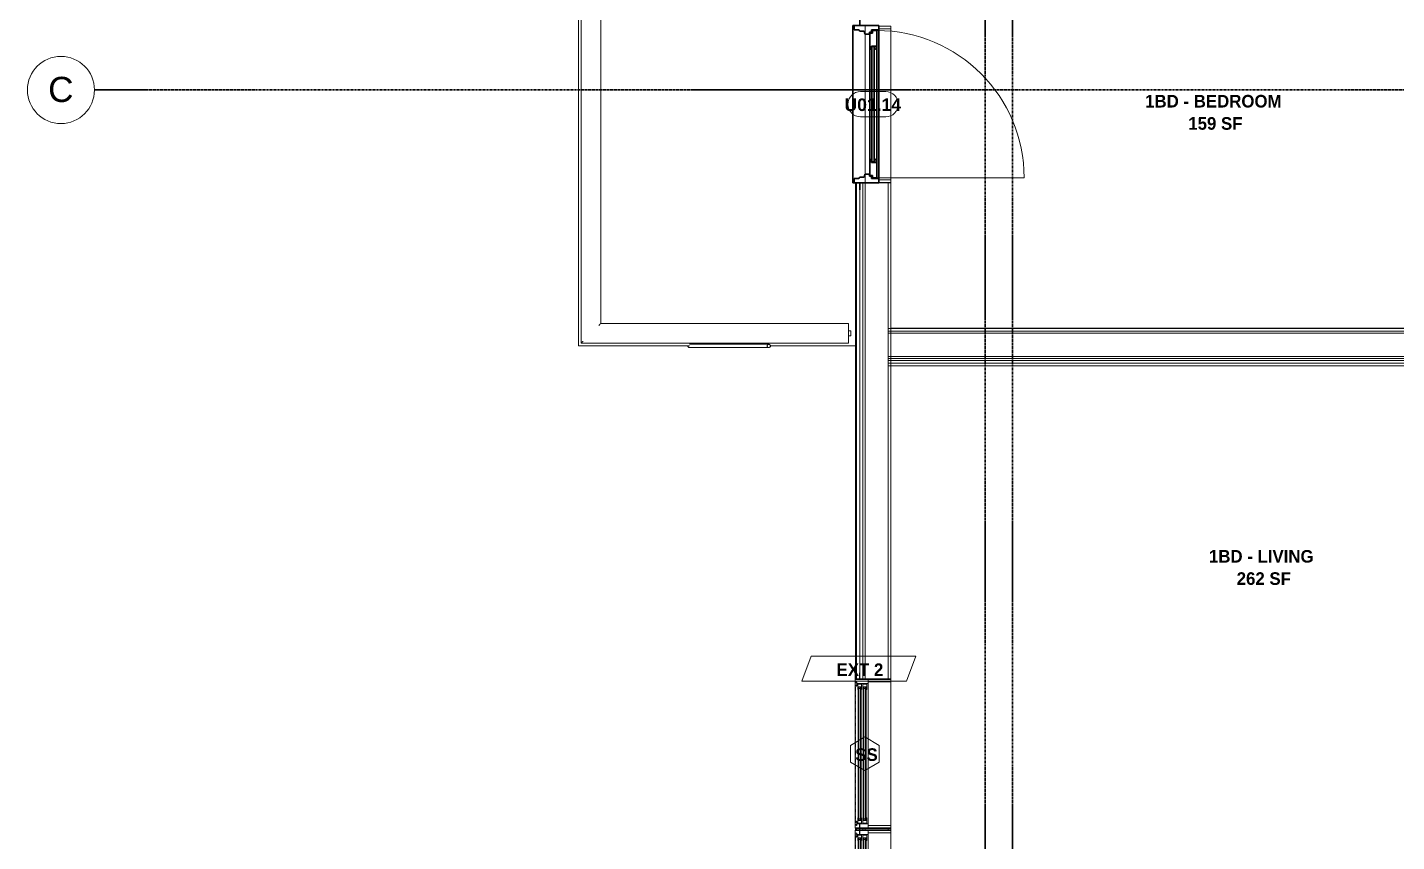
# Model space of a CAD drawing. Header units: inches. Extents: x -4058 to -1781, y 9814 to 12264.
# Drawn here: x -4057.8 to -3731.2, y 11008 to 11202.1 of the extents above; entities that cross this region are included whole.
import ezdxf

# ---------------------------------------------------------------- set-up
doc = ezdxf.new("R2010")
doc.units = ezdxf.units.IN
doc.header["$MEASUREMENT"] = 0
doc.linetypes.add('Dash', pattern=[0.25, 0.125, -0.125])
doc.linetypes.add('Grid Line 1_2_', pattern=[0.875, 0.5, -0.125, 0.125, -0.125])
for name, color, linetype, lineweight in [('0-1', 7, 'Continuous', 5), ('0-2', 7, 'Continuous', 9), ('0-4', 165, 'Continuous', 5), ('A-AREA-IDEN', 2, 'Continuous', 9), ('A-DETL-GENF-HDLN-1', 7, 'Dash', 9), ('A-DETL-GENF-HDLN-2', 1, 'Continuous', 18), ('A-DOOR-1', 7, 'Continuous', 9), ('A-DOOR-2', 10, 'Continuous', 30), ('A-DOOR-FRAM-1', 7, 'Continuous', 9), ('A-DOOR-FRAM-2', 10, 'Continuous', 30), ('A-DOOR-GLAZ-1', 7, 'Continuous', 9), ('A-DOOR-IDEN', 31, 'Continuous', 9), ('A-FLOR-1', 7, 'Continuous', 9), ('A-FLOR-2', 192, 'Continuous', 9), ('A-FLOR-HRAL-1', 7, 'Continuous', 9), ('A-GLAZ', 151, 'Continuous', 18), ('A-GLAZ-1', 10, 'Continuous', 30), ('A-GLAZ-2', 7, 'Continuous', 9), ('A-GLAZ-IDEN', 152, 'Continuous', 9), ('A-WALL-1', 7, 'Continuous', 9), ('A-WALL-2', 250, 'Continuous', 18), ('A-WALL-IDEN', 211, 'Continuous', 9), ('I-WALL-1', 7, 'Continuous', 9), ('S-BEAM-1', 7, 'Continuous', 9), ('S-GRID-1', 1, 'Grid Line 1_2_', 30), ('S-GRID-IDEN', 1, 'Continuous', 9), ('S-GRID-IDEN-1', 147, 'Continuous', 9)]:
    doc.layers.add(name, color=color, linetype=linetype, lineweight=lineweight)
doc.styles.add('Arial', font='arial.ttf', dxfattribs={"height": 6})
doc.styles.add('Arial_B', font='arialbd.ttf', dxfattribs={"height": 3})
doc.styles.add('Century Gothic_B', font='GOTHICB.TTF', dxfattribs={"height": 3})

# ---------------------------------------------------------------- blocks, each defined once
blk = doc.blocks.new('Window-Double_Hung-Marvin-Essential - 2-WIDE _TEMP ALL LOW_ ESDH3066-3454268-UNIT PLANS - 2ND FLOOR')
at = {"layer": 'A-DETL-GENF-HDLN-1'}
blk.add_line((16.1, 4.22), (-16.5, 4.22), dxfattribs=at)
at = {"layer": 'A-DETL-GENF-HDLN-2'}
for p, q in [((-17.75, 4.28), (-17.16, 4.28)), ((-17.75, 4.28), (-17.75, 1.19)), ((-17.08, 3.87), (-17.16, 4.28)), ((-17.08, 3.87), (-16.19, 3.87)), ((-16.85, 4.25), (-16.85, 3.87)), ((-16.3, 4.25), (-16.85, 4.25)), ((-16.38, 3.77), (-16.72, 3.77)), ((-16.72, 3.77), (-16.72, 1.19)), ((-15.34, 3.69), (-16.56, 3.69)), ((-16.56, 2.75), (-16.56, 3.69)), ((-16.38, 3.87), (-16.38, 3.77)), ((-16.3, 4.01), (-16.3, 4.25)), ((-16.18, 4.01), (-16.3, 4.01)), ((-16.19, 3.97), (-16.1, 3.97)), ((-16.19, 3.87), (-16.19, 3.97)), ((-16.18, 4.22), (-16.1, 4.22)), ((-16.18, 4.22), (-16.18, 4.01)), ((-16.1, 3.97), (-16.1, 4.22)), ((-15.94, 2.87), (-15.94, 3.59)), ((-15.94, 3.59), (-15.28, 3.59)), ((-15.84, 2.88), (-15.84, 3.57)), ((-15.54, 3.01), (-15.54, 3.45)), ((-15.34, 3.69), (-15.28, 3.63)), ((-15.28, 3.59), (-15.28, 3.63)), ((15.34, 3.69), (15.28, 3.63)), ((15.28, 3.59), (15.28, 3.63)), ((15.94, 3.59), (15.28, 3.59)), ((15.34, 3.69), (16.56, 3.69)), ((15.54, 3.01), (15.54, 3.45)), ((15.84, 2.88), (15.84, 3.57)), ((15.94, 2.87), (15.94, 3.59)), ((16.18, 4.22), (16.1, 4.22)), ((16.1, 3.97), (16.1, 4.22)), ((16.19, 3.97), (16.1, 3.97)), ((16.18, 4.22), (16.18, 4.01)), ((16.18, 4.01), (16.3, 4.01)), ((16.19, 3.87), (16.19, 3.97)), ((17.08, 3.87), (16.19, 3.87)), ((16.3, 4.01), (16.3, 4.25)), ((16.3, 4.25), (16.85, 4.25)), ((16.38, 3.87), (16.38, 3.77)), ((16.38, 3.77), (16.72, 3.77)), ((16.56, 2.75), (16.56, 3.69)), ((16.72, 3.77), (16.72, 1.19)), ((16.85, 4.25), (16.85, 3.87)), ((17.08, 3.87), (17.16, 4.28)), ((17.75, 4.28), (17.16, 4.28)), ((17.75, 4.28), (17.75, 1.19)), ((-19.25, 3.23), (-19.25, 3.19)), ((-17.75, 3.23), (-19.25, 3.23)), ((-19.25, 3.19), (-17.9, 3.19)), ((-17.9, 3.19), (-17.9, 3.08)), ((-17.9, 3.08), (-17.75, 3.08)), ((-16.72, 1.19), (-17.75, 1.19)), ((-17.13, 1.16), (-17.13, -4.19)), ((-16.56, 2.75), (-15.34, 2.75)), ((-15.34, 2.47), (-16.56, 2.47)), ((-16.56, 1.53), (-16.56, 2.47)), ((-16.56, 1.53), (-15.34, 1.53)), ((-15.28, 2.87), (-15.94, 2.87)), ((-15.94, 1.65), (-15.94, 2.37)), ((-15.94, 2.37), (-15.28, 2.37)), ((-15.28, 1.65), (-15.94, 1.65)), ((-15.84, 1.66), (-15.84, 2.35)), ((-15.54, 1.79), (-15.54, 2.23)), ((-15.34, 2.75), (-15.28, 2.81)), ((-15.34, 2.47), (-15.28, 2.41)), ((-15.34, 1.53), (-15.28, 1.59)), ((-15.28, 2.81), (-15.28, 2.87)), ((-15.28, 2.37), (-15.28, 2.41)), ((-15.28, 1.59), (-15.28, 1.65)), ((15.28, 2.81), (15.28, 2.87)), ((15.28, 2.87), (15.94, 2.87)), ((15.34, 2.75), (15.28, 2.81)), ((15.34, 2.47), (15.28, 2.41)), ((15.28, 2.37), (15.28, 2.41)), ((15.94, 2.37), (15.28, 2.37)), ((15.28, 1.59), (15.28, 1.65)), ((15.28, 1.65), (15.94, 1.65)), ((15.34, 1.53), (15.28, 1.59)), ((16.56, 2.75), (15.34, 2.75)), ((15.34, 2.47), (16.56, 2.47)), ((16.56, 1.53), (15.34, 1.53)), ((15.54, 1.79), (15.54, 2.23)), ((15.84, 1.66), (15.84, 2.35)), ((15.94, 1.65), (15.94, 2.37)), ((16.56, 1.53), (16.56, 2.47)), ((16.72, 1.19), (17.75, 1.19)), ((17.12, -4.19), (17.12, 1.16)), ((17.75, 3.23), (19.25, 3.23)), ((17.9, 3.08), (17.75, 3.08)), ((17.9, 3.19), (17.9, 3.08)), ((19.25, 3.19), (17.9, 3.19)), ((19.25, 3.23), (19.25, 3.19)), ((-17.13, -4.19), (-17.75, -4.19)), ((17.12, -4.19), (17.75, -4.19))]:
    blk.add_line(p, q, dxfattribs=at)
at = {"layer": 'A-GLAZ'}
for p, q in [((15.84, 3.57), (-15.84, 3.57)), ((15.84, 3.45), (-15.84, 3.45)), ((15.84, 3.01), (-15.84, 3.01)), ((15.84, 2.88), (-15.84, 2.88)), ((15.84, 2.35), (-15.84, 2.35)), ((15.84, 2.23), (-15.84, 2.23)), ((15.84, 1.79), (-15.84, 1.79)), ((15.84, 1.66), (-15.84, 1.66))]:
    blk.add_line(p, q, dxfattribs=at)
at = {"layer": 'A-GLAZ-1'}
for p, q in [((-17.75, 4.28), (-17.75, 1.19)), ((17.75, 1.19), (17.75, 4.28)), ((-17.75, 1.16), (-17.75, -4.19)), ((17.75, -4.19), (17.75, 1.16))]:
    blk.add_line(p, q, dxfattribs=at)
at = {"layer": 'A-GLAZ-2'}
for p, q in [((17.75, 4.28), (-17.75, 4.28)), ((20.21, 4.25), (17.75, 4.25)), ((17.75, 4.19), (20.21, 4.19)), ((20.21, 4.19), (20.21, 4.25)), ((-17.75, 1.19), (17.75, 1.19)), ((-17.75, -4.19), (17.75, -4.19))]:
    blk.add_line(p, q, dxfattribs=at)
blk = doc.blocks.new('Window-Double_Hung-Marvin-Essential - 2-WIDE _TEMP ALL LOW_ ESDH3066-3454271-UNIT PLANS - 2ND FLOOR')
at = {"layer": 'A-DETL-GENF-HDLN-1'}
blk.add_line((16.1, -4.22), (-16.5, -4.22), dxfattribs=at)
at = {"layer": 'A-DETL-GENF-HDLN-2'}
for p, q in [((-17.13, 4.19), (-17.75, 4.19)), ((-17.13, -1.16), (-17.13, 4.19)), ((17.12, 4.19), (17.75, 4.19)), ((17.12, 4.19), (17.12, -1.16)), ((-19.25, -3.23), (-19.25, -3.19)), ((-19.25, -3.19), (-17.9, -3.19)), ((-17.75, -3.23), (-19.25, -3.23)), ((-17.9, -3.19), (-17.9, -3.08)), ((-17.9, -3.08), (-17.75, -3.08)), ((-16.72, -1.19), (-17.75, -1.19)), ((-17.75, -4.28), (-17.75, -1.19)), ((-16.72, -3.77), (-16.72, -1.19)), ((-16.56, -1.53), (-15.34, -1.53)), ((-16.56, -1.53), (-16.56, -2.47)), ((-15.34, -2.47), (-16.56, -2.47)), ((-16.56, -2.75), (-15.34, -2.75)), ((-16.56, -2.75), (-16.56, -3.69)), ((-15.28, -1.65), (-15.94, -1.65)), ((-15.94, -1.65), (-15.94, -2.37)), ((-15.94, -2.37), (-15.28, -2.37)), ((-15.28, -2.87), (-15.94, -2.87)), ((-15.94, -2.87), (-15.94, -3.59)), ((-15.84, -1.66), (-15.84, -2.35)), ((-15.84, -2.88), (-15.84, -3.57)), ((-15.54, -1.79), (-15.54, -2.23)), ((-15.54, -3.01), (-15.54, -3.45)), ((-15.34, -1.53), (-15.28, -1.59)), ((-15.34, -2.47), (-15.28, -2.41)), ((-15.34, -2.75), (-15.28, -2.81)), ((-15.28, -1.59), (-15.28, -1.65)), ((-15.28, -2.37), (-15.28, -2.41)), ((-15.28, -2.81), (-15.28, -2.87)), ((15.34, -1.53), (15.28, -1.59)), ((15.28, -1.59), (15.28, -1.65)), ((15.28, -1.65), (15.94, -1.65)), ((15.28, -2.37), (15.28, -2.41)), ((15.94, -2.37), (15.28, -2.37)), ((15.34, -2.47), (15.28, -2.41)), ((15.34, -2.75), (15.28, -2.81)), ((15.28, -2.81), (15.28, -2.87)), ((15.28, -2.87), (15.94, -2.87)), ((16.56, -1.53), (15.34, -1.53)), ((15.34, -2.47), (16.56, -2.47)), ((16.56, -2.75), (15.34, -2.75)), ((15.54, -1.79), (15.54, -2.23)), ((15.54, -3.01), (15.54, -3.45)), ((15.84, -1.66), (15.84, -2.35)), ((15.84, -2.88), (15.84, -3.57)), ((15.94, -1.65), (15.94, -2.37)), ((15.94, -2.87), (15.94, -3.59)), ((16.56, -1.53), (16.56, -2.47)), ((16.56, -2.75), (16.56, -3.69)), ((16.72, -3.77), (16.72, -1.19)), ((16.72, -1.19), (17.75, -1.19)), ((17.75, -4.28), (17.75, -1.19)), ((17.9, -3.08), (17.75, -3.08)), ((17.75, -3.23), (19.25, -3.23)), ((17.9, -3.19), (17.9, -3.08)), ((19.25, -3.19), (17.9, -3.19)), ((19.25, -3.23), (19.25, -3.19)), ((-17.75, -4.28), (-17.16, -4.28)), ((-17.08, -3.87), (-17.16, -4.28)), ((-17.08, -3.87), (-16.19, -3.87)), ((-16.85, -4.25), (-16.85, -3.87)), ((-16.3, -4.25), (-16.85, -4.25)), ((-16.38, -3.77), (-16.72, -3.77)), ((-15.34, -3.69), (-16.56, -3.69)), ((-16.38, -3.87), (-16.38, -3.77)), ((-16.18, -4.01), (-16.3, -4.01)), ((-16.3, -4.01), (-16.3, -4.25)), ((-16.19, -3.87), (-16.19, -3.97)), ((-16.19, -3.97), (-16.1, -3.97)), ((-16.18, -4.22), (-16.18, -4.01)), ((-16.18, -4.22), (-16.1, -4.22)), ((-16.1, -3.97), (-16.1, -4.22)), ((-15.94, -3.59), (-15.28, -3.59)), ((-15.34, -3.69), (-15.28, -3.63)), ((-15.28, -3.59), (-15.28, -3.63)), ((15.28, -3.59), (15.28, -3.63)), ((15.94, -3.59), (15.28, -3.59)), ((15.34, -3.69), (15.28, -3.63)), ((15.34, -3.69), (16.56, -3.69)), ((16.19, -3.97), (16.1, -3.97)), ((16.1, -3.97), (16.1, -4.22)), ((16.18, -4.22), (16.1, -4.22)), ((16.18, -4.22), (16.18, -4.01)), ((16.18, -4.01), (16.3, -4.01)), ((17.08, -3.87), (16.19, -3.87)), ((16.19, -3.87), (16.19, -3.97)), ((16.3, -4.01), (16.3, -4.25)), ((16.3, -4.25), (16.85, -4.25)), ((16.38, -3.87), (16.38, -3.77)), ((16.38, -3.77), (16.72, -3.77)), ((16.85, -4.25), (16.85, -3.87)), ((17.08, -3.87), (17.16, -4.28)), ((17.75, -4.28), (17.16, -4.28))]:
    blk.add_line(p, q, dxfattribs=at)
at = {"layer": 'A-GLAZ'}
for p, q in [((15.84, -1.66), (-15.84, -1.66)), ((15.84, -1.79), (-15.84, -1.79)), ((15.84, -2.23), (-15.84, -2.23)), ((15.84, -2.35), (-15.84, -2.35)), ((15.84, -2.88), (-15.84, -2.88)), ((15.84, -3.01), (-15.84, -3.01)), ((15.84, -3.45), (-15.84, -3.45)), ((15.84, -3.57), (-15.84, -3.57))]:
    blk.add_line(p, q, dxfattribs=at)
at = {"layer": 'A-GLAZ-1'}
for p, q in [((-17.75, -1.16), (-17.75, 4.19)), ((17.75, 4.19), (17.75, -1.16)), ((-17.75, -4.28), (-17.75, -1.19)), ((17.75, -1.19), (17.75, -4.28))]:
    blk.add_line(p, q, dxfattribs=at)
at = {"layer": 'A-GLAZ-2'}
for p, q in [((-17.75, 4.19), (17.75, 4.19)), ((-17.75, -1.19), (17.75, -1.19)), ((17.75, -4.28), (-17.75, -4.28)), ((17.75, -4.19), (20.21, -4.19)), ((20.21, -4.25), (17.75, -4.25)), ((20.21, -4.19), (20.21, -4.25))]:
    blk.add_line(p, q, dxfattribs=at)
blk = doc.blocks.new('Railing - Baluster_01-2700443-UNIT PLANS - 2ND FLOOR')
at = {"layer": 'A-FLOR-HRAL-1'}
for p, q in [((-0.59, 1.18), (0.59, 1.18)), ((-0.59, 0.59), (-0.59, 1.18)), ((0.59, 1.18), (0.59, 0.59))]:
    blk.add_line(p, q, dxfattribs=at)
blk = doc.blocks.new('Railing - Railing-3290136-UNIT PLANS - 2ND FLOOR')
at = {"layer": 'A-FLOR-HRAL-1'}
for p, q in [((-3925.72, 11432.75), (-3925.72, 11126.83)), ((-3861.11, 11432.75), (-3925.72, 11432.75)), ((-3861.11, 11432.75), (-3861.11, 11432.28)), ((-3861.11, 11432.28), (-3861.11, 11428.5)), ((-3921, 11131.55), (-3921, 11428.03)), ((-3921, 11428.03), (-3861.11, 11428.03)), ((-3861.11, 11428.5), (-3861.11, 11428.03)), ((-3861.92, 11131.55), (-3921, 11131.55)), ((-3861.92, 11131.55), (-3861.92, 11131.08)), ((-3861.92, 11131.08), (-3861.92, 11127.3)), ((-3925.72, 11126.83), (-3861.92, 11126.83)), ((-3861.92, 11127.3), (-3861.92, 11126.83))]:
    blk.add_line(p, q, dxfattribs=at)
for points, knots in [([(-3925.25, 11432.28), (-3925.29, 11432.32), (-3925.35, 11432.38), (-3925.43, 11432.46), (-3925.48, 11432.51), (-3925.51, 11432.54), (-3925.55, 11432.58), (-3925.58, 11432.61), (-3925.61, 11432.63), (-3925.63, 11432.66), (-3925.66, 11432.69), (-3925.69, 11432.72), (-3925.72, 11432.74), (-3925.72, 11432.75), (-3925.72, 11432.75)], [0, 0, 0, 0, 0.166667, 0.25, 0.333333, 0.375, 0.416667, 0.5, 0.541667, 0.583333, 0.666667, 0.75, 0.833333, 1, 1, 1, 1]), ([(-3921, 11428.03), (-3921, 11428.03), (-3921.01, 11428.04), (-3921.03, 11428.06), (-3921.06, 11428.09), (-3921.09, 11428.12), (-3921.12, 11428.14), (-3921.14, 11428.17), (-3921.18, 11428.21), (-3921.23, 11428.25), (-3921.26, 11428.29), (-3921.3, 11428.33), (-3921.37, 11428.4), (-3921.43, 11428.46), (-3921.47, 11428.5)], [0, 0, 0, 0, 0.166667, 0.25, 0.333333, 0.416667, 0.458333, 0.5, 0.583333, 0.666667, 0.708333, 0.75, 0.833333, 1, 1, 1, 1]), ([(-3921.47, 11131.08), (-3921.43, 11131.12), (-3921.37, 11131.18), (-3921.29, 11131.26), (-3921.24, 11131.31), (-3921.21, 11131.34), (-3921.18, 11131.38), (-3921.14, 11131.41), (-3921.12, 11131.43), (-3921.09, 11131.46), (-3921.06, 11131.49), (-3921.03, 11131.52), (-3921.01, 11131.54), (-3921, 11131.55), (-3921, 11131.55)], [-1, -1, -1, -1, -0.833333, -0.75, -0.666667, -0.625, -0.583333, -0.5, -0.458333, -0.416667, -0.333333, -0.25, -0.166667, 0, 0, 0, 0]), ([(-3925.72, 11126.83), (-3925.72, 11126.83), (-3925.72, 11126.84), (-3925.69, 11126.86), (-3925.66, 11126.89), (-3925.63, 11126.92), (-3925.61, 11126.94), (-3925.58, 11126.97), (-3925.55, 11127), (-3925.51, 11127.04), (-3925.48, 11127.07), (-3925.43, 11127.12), (-3925.35, 11127.2), (-3925.29, 11127.26), (-3925.25, 11127.3)], [-1, -1, -1, -1, -0.833333, -0.75, -0.666667, -0.583333, -0.541667, -0.5, -0.416667, -0.375, -0.333333, -0.25, -0.166667, 0, 0, 0, 0])]:
    blk.add_open_spline(points, degree=3, knots=knots, dxfattribs=at)
at = {"extrusion": (0, 0, -1), "zscale": -1, "rotation": 90}
blk.add_blockref('Railing - Baluster_01-2700443-UNIT PLANS - 2ND FLOOR', (3862.51, 11129.19), dxfattribs=at)
blk = doc.blocks.new('Bayer Built Door - VISTAGRANDE FLUSH _RH_ - 37-1_2__ x 81-3_4__ - 1ST FLOOR 2-3446258-UNIT PLANS - 2ND FLOOR')
at = {"layer": 'A-DOOR-1'}
blk.add_line((17.56, 0.91), (17.56, 36.03), dxfattribs=at)
blk.add_arc((17.56, 0.91), 35.12, 90, 180, dxfattribs=at)
at = {"layer": 'A-DOOR-2'}
for p, q in [((-17.56, -0.16), (-17.56, 0.91)), ((-17.56, 0.91), (-13.13, 0.91)), ((-13.87, 0.91), (-13.87, -0.41)), ((-13.87, 0.91), (-13.87, 0.84)), ((-13.87, 0.84), (-13.36, 0.84)), ((-13.13, 0.34), (-13.87, 0.34)), ((-13.36, 0.84), (-13.16, 0.59)), ((-13.16, 0.59), (-13.13, 0.41)), ((13.12, 0.91), (-13.13, 0.91)), ((-13.13, 0.41), (-13.13, 0.34)), ((13.16, 0.59), (13.12, 0.41)), ((13.12, 0.41), (13.12, 0.34)), ((13.12, 0.34), (13.87, 0.34)), ((17.56, 0.91), (13.12, 0.91)), ((13.36, 0.84), (13.16, 0.59)), ((13.87, 0.84), (13.36, 0.84)), ((13.87, 0.91), (13.87, -0.41)), ((13.87, 0.91), (13.87, 0.84)), ((17.56, -0.16), (17.56, 0.91)), ((-16.95, -0.17), (-17.56, -0.16)), ((-16.95, -0.81), (-16.95, -0.17)), ((-16.95, -0.81), (-13.13, -0.81)), ((-13.87, -0.41), (-13.13, -0.41)), ((-13.13, -0.5), (-13.16, -0.81)), ((13.12, -0.81), (-13.13, -0.81)), ((-13.13, -0.41), (-13.13, -0.5)), ((13.12, -0.41), (13.12, -0.5)), ((13.87, -0.41), (13.12, -0.41)), ((13.12, -0.5), (13.16, -0.81)), ((16.95, -0.81), (13.12, -0.81)), ((16.95, -0.17), (17.56, -0.16)), ((16.95, -0.81), (16.95, -0.17))]:
    blk.add_line(p, q, dxfattribs=at)
at = {"layer": 'A-DOOR-FRAM-1'}
for p, q in [((-18.63, 4.19), (-18, 4.19)), ((-18.63, 1.37), (-18.63, 4.19)), ((-18, 4.19), (-18, 1.37)), ((18, 4.19), (18.62, 4.19)), ((18, 1.37), (18, 4.19)), ((18.62, 4.19), (18.62, 1.37)), ((-18, 1.37), (-18.63, 1.37)), ((18.62, 1.37), (18, 1.37))]:
    blk.add_line(p, q, dxfattribs=at)
at = {"layer": 'A-DOOR-FRAM-2'}
for p, q in [((-18.75, -4.5), (-18.75, 1.37)), ((-18.75, 1.37), (-17.72, 1.37)), ((-18.37, 1.37), (-18.75, 1.37)), ((-18.75, 1.37), (-18.63, 1.37)), ((-18, 1.37), (18, 1.37)), ((-17.72, 1.37), (-17.72, -0.41)), ((17.72, 1.37), (17.72, -0.41)), ((18.75, 1.37), (17.72, 1.37)), ((18.62, 1.37), (18.75, 1.37)), ((18.75, -4.5), (18.75, 1.37)), ((-20.38, -3.19), (-18.75, -3.19)), ((-17.72, -0.41), (-17.14, -0.41)), ((-17.38, -3.14), (-17.72, -3.38)), ((-16.69, -1.98), (-17.38, -2.14)), ((-17.38, -2.14), (-17.38, -3.14)), ((-17.14, -0.41), (-17.14, -0.84)), ((-17.14, -0.84), (-16.69, -0.84)), ((-16.69, -0.84), (-16.69, -1.98)), ((17.14, -0.84), (16.69, -0.84)), ((16.69, -0.84), (16.69, -1.98)), ((16.69, -1.98), (17.38, -2.14)), ((17.14, -0.41), (17.14, -0.84)), ((17.72, -0.41), (17.14, -0.41)), ((17.38, -2.14), (17.38, -3.14)), ((17.38, -3.14), (17.72, -3.38)), ((20.37, -3.19), (18.75, -3.19)), ((-18.75, -4.84), (-18.75, -4.19)), ((-18.75, -4.5), (-17.72, -4.5)), ((18.75, -4.84), (-18.75, -4.84)), ((-17.72, -3.38), (-17.72, -4.5)), ((17.72, -3.38), (17.72, -4.5)), ((18.75, -4.5), (17.72, -4.5)), ((18.75, -4.19), (18.75, -4.84))]:
    blk.add_line(p, q, dxfattribs=at)
at = {"layer": 'A-DOOR-GLAZ-1'}
for p, q in [((-13.87, 0.19), (-13.13, 0.19)), ((-13.66, -0.25), (-13.66, 0.19)), ((13.12, 0.34), (-13.13, 0.34)), ((13.12, 0.19), (-13.13, 0.19)), ((13.87, 0.19), (13.12, 0.19)), ((13.66, -0.25), (13.66, 0.19)), ((-13.13, -0.25), (-13.87, -0.25)), ((13.12, -0.25), (-13.13, -0.25)), ((13.12, -0.41), (-13.13, -0.41)), ((13.12, -0.25), (13.87, -0.25))]:
    blk.add_line(p, q, dxfattribs=at)
blk = doc.blocks.new('Walls 96 - Walls 1-3389631-UNIT PLANS - 2ND FLOOR')
at = {"layer": 'S-BEAM-1'}
for p, q in [((-3880.94, 11126.56), (-3899.88, 11126.56)), ((-3899.88, 11125.81), (-3880.94, 11125.81))]:
    blk.add_line(p, q, dxfattribs=at)
at = {"layer": 'S-BEAM-1', "flags": 128}
for points in [[(-3880.94, 11126.56), (-3881.03, 11126.55), (-3881.12, 11126.52), (-3881.2, 11126.47), (-3881.27, 11126.4), (-3881.31, 11126.32), (-3881.33, 11126.23), (-3881.33, 11126.14), (-3881.31, 11126.06), (-3881.27, 11125.98), (-3881.2, 11125.91), (-3881.12, 11125.86), (-3881.03, 11125.83), (-3880.94, 11125.81)], [(-3880.94, 11125.81), (-3880.84, 11125.83), (-3880.75, 11125.86), (-3880.67, 11125.91), (-3880.61, 11125.98), (-3880.56, 11126.06), (-3880.54, 11126.14), (-3880.54, 11126.23), (-3880.56, 11126.32), (-3880.61, 11126.4), (-3880.67, 11126.47), (-3880.75, 11126.52), (-3880.84, 11126.55), (-3880.94, 11126.56)]]:
    blk.add_lwpolyline(points, dxfattribs=at)
at = {"layer": 'S-BEAM-1'}
blk.add_ellipse((-3899.88, 11126.19), major_axis=(0, 0.375), ratio=0.93544, start_param=1.570796, end_param=3.141593, dxfattribs=at)
blk = doc.blocks.new('CTR - 1st Phase - Shell_rvt-1-UNIT PLANS - 2ND FLOOR')
at = {"layer": 'A-FLOR-1'}
for p, q in [((-3926.36, 11433.39), (-3926.36, 11126.19)), ((-3857.97, 11202.54), (-3857.97, 11165.04)), ((-3926.36, 11126.19), (-3899.85, 11126.19)), ((-3880.54, 11126.19), (-3860.22, 11126.19))]:
    blk.add_line(p, q, dxfattribs=at)
at = {"layer": 'A-WALL-1'}
for p, q in [((-3851.85, 11165.04), (-3860.22, 11165.04)), ((-3860.22, 11165.04), (-3860.22, 11049.2)), ((-3851.85, 11046.74), (-3851.85, 11165.04)), ((-3857.22, 11046.74), (-3857.19, 11046.74)), ((-3860.22, 11011.24), (-3860.22, 11010.74)), ((-3857.19, 11011.24), (-3857.22, 11011.24)), ((-3857.22, 11010.74), (-3857.19, 11010.74)), ((-3851.85, 11010.74), (-3851.85, 11011.24))]:
    blk.add_line(p, q, dxfattribs=at)
at = {"layer": 'A-WALL-2'}
for p, q in [((-3859.97, 11165.04), (-3859.97, 11046.74)), ((-3859.22, 11165.04), (-3859.22, 11046.74)), ((-3858.47, 11165.04), (-3858.47, 11046.74)), ((-3857.97, 11165.04), (-3857.97, 11046.74)), ((-3852.47, 11165.04), (-3852.47, 11046.74)), ((-3859.97, 11011.24), (-3859.97, 11010.74)), ((-3859.22, 11011.24), (-3859.22, 11010.74)), ((-3858.47, 11011.24), (-3858.47, 11010.74)), ((-3857.97, 11011.24), (-3857.97, 11010.74)), ((-3852.47, 11011.24), (-3852.47, 11010.74))]:
    blk.add_line(p, q, dxfattribs=at)
at = {"layer": '0-2'}
for name in ['Railing - Railing-3290136-UNIT PLANS - 2ND FLOOR', 'Walls 96 - Walls 1-3389631-UNIT PLANS - 2ND FLOOR']:
    blk.add_blockref(name, (0, 0), dxfattribs=at)
for name, p, rotation in [('Bayer Built Door - VISTAGRANDE FLUSH _RH_ - 37-1_2__ x 81-3_4__ - 1ST FLOOR 2-3446258-UNIT PLANS - 2ND FLOOR', (-3856.04, 11183.79), 269.9999999999999), ('Window-Double_Hung-Marvin-Essential - 2-WIDE _TEMP ALL LOW_ ESDH3066-3454268-UNIT PLANS - 2ND FLOOR', (-3856.04, 11028.99), 89.99999999999991), ('Window-Double_Hung-Marvin-Essential - 2-WIDE _TEMP ALL LOW_ ESDH3066-3454271-UNIT PLANS - 2ND FLOOR', (-3856.04, 10992.99), 269.9999999999999)]:
    blk.add_blockref(name, p, dxfattribs=dict(at, rotation=rotation))
blk = doc.blocks.new('CTR - 1st Phase - Common Walls_rvt-1-UNIT PLANS - 2ND FLOOR')
at = {"layer": 'A-WALL-2'}
for p, q in [((-3487.3, 11129.69), (-3852.47, 11129.69)), ((-3487.3, 11129.19), (-3852.47, 11129.19)), ((-3487.3, 11123.69), (-3852.47, 11123.69)), ((-3487.3, 11123.19), (-3852.47, 11123.19)), ((-3487.3, 11122.69), (-3852.47, 11122.69)), ((-3487.3, 11122.06), (-3852.47, 11122.06))]:
    blk.add_line(p, q, dxfattribs=at)
at = {"layer": 'I-WALL-1'}
for p, q in [((-3487.3, 11130.31), (-3852.47, 11130.31)), ((-3852.47, 11130.31), (-3852.47, 11121.44)), ((-3852.47, 11121.44), (-3487.3, 11121.44))]:
    blk.add_line(p, q, dxfattribs=at)
blk = doc.blocks.new('Grid - Grid Head - Circle-1738874-UNIT PLANS - 2ND FLOOR')
at = {"layer": 'S-GRID-IDEN-1'}
for start, end in [(360, 180), (180, 360)]:
    blk.add_arc((0, 0), 0.25, start, end, dxfattribs=at)
blk = doc.blocks.new('CTR - 1st Phase - Structure_rvt-1-UNIT PLANS - 2ND FLOOR')
at = {"layer": 'S-GRID-1'}
for p, q in [((-3829.32, 9814.03), (-3829.32, 12247.5)), ((-3822.82, 9814.03), (-3822.82, 12247.5)), ((-1781.27, 11187.19), (-4041.78, 11187.19))]:
    blk.add_line(p, q, dxfattribs=at)
at = {"layer": '0-4', "xscale": 31.99999999999999, "yscale": 31.99999999999999, "zscale": 31.99999999999999, "rotation": 89.99999999999987}
blk.add_blockref('Grid - Grid Head - Circle-1738874-UNIT PLANS - 2ND FLOOR', (-4049.78, 11187.19), dxfattribs=at)
at = {"layer": 'S-GRID-IDEN', "insert": (-4052.83, 11190.32), "char_height": 6, "width": 7.373, "attachment_point": 1, "style": 'Arial'}
blk.add_mtext('C', dxfattribs=at)
blk = doc.blocks.new('Wall Tag - Arch Wall-3956453-UNIT PLANS - 2ND FLOOR')
at = {"layer": 'A-WALL-IDEN'}
for p, q in [((-0.356, 0.094), (-0.424, -0.094)), ((0.424, 0.094), (-0.356, 0.094)), ((0.356, -0.094), (0.424, 0.094)), ((-0.424, -0.094), (0.356, -0.094))]:
    blk.add_line(p, q, dxfattribs=at)
blk = doc.blocks.new('Window Tag - ONE-4156801-UNIT PLANS - 2ND FLOOR')
at = {"layer": 'A-GLAZ-IDEN'}
for p, q in [((0, 0.125), (-0.107, 0.062)), ((0.107, 0.062), (0, 0.125)), ((-0.107, 0.062), (-0.107, -0.062)), ((0.107, -0.062), (0.107, 0.062)), ((-0.107, -0.062), (0, -0.125)), ((0, -0.125), (0.107, -0.062))]:
    blk.add_line(p, q, dxfattribs=at)
blk = doc.blocks.new('Door Tag - Type Mark-2601225-UNIT PLANS - 2ND FLOOR')
at = {"layer": 'A-DOOR-IDEN'}
for p, q in [((0.09375, 0.09375), (-0.09375, 0.09375)), ((-0.09375, -0.09375), (0.09375, -0.09375))]:
    blk.add_line(p, q, dxfattribs=at)
for centre, start, end in [((-0.09375, 0), 90, 270), ((0.09375, 0), 270, 90)]:
    blk.add_arc(centre, 0.09375, start, end, dxfattribs=at)

msp = doc.modelspace()

# ---------------------------------------------------------------- linework, layer by layer
at = {"layer": 'A-FLOR-2'}
for p, q in [((-3851.85, 11201.79), (-3851.85, 11165.79)), ((-3851.85, 11165.16), (-3851.85, 11165.04)), ((-3851.85, 11130.44), (-3660.05, 11130.44))]:
    msp.add_line(p, q, dxfattribs=at)

# ---------------------------------------------------------------- block references
at = {"layer": '0-1'}
for name in ['CTR - 1st Phase - Structure_rvt-1-UNIT PLANS - 2ND FLOOR', 'CTR - 1st Phase - Shell_rvt-1-UNIT PLANS - 2ND FLOOR', 'CTR - 1st Phase - Common Walls_rvt-1-UNIT PLANS - 2ND FLOOR']:
    msp.add_blockref(name, (0, 0), dxfattribs=at)
at = {"layer": 'A-DOOR-IDEN', "xscale": 31.99999999999999, "yscale": 31.99999999999999, "zscale": 31.99999999999999}
msp.add_blockref('Door Tag - Type Mark-2601225-UNIT PLANS - 2ND FLOOR', (-3856.04, 11183.79), dxfattribs=at)
at = {"layer": 'A-GLAZ-IDEN', "xscale": 31.99999999999999, "yscale": 31.99999999999999, "zscale": 31.99999999999999}
msp.add_blockref('Window Tag - ONE-4156801-UNIT PLANS - 2ND FLOOR', (-3858.04, 11028.99), dxfattribs=at)
at = {"layer": 'A-WALL-IDEN', "xscale": 31.99999999999999, "yscale": 31.99999999999999, "zscale": 31.99999999999999}
msp.add_blockref('Wall Tag - Arch Wall-3956453-UNIT PLANS - 2ND FLOOR', (-3859.45, 11049.26), dxfattribs=at)

# ---------------------------------------------------------------- texts
at = {"layer": 'A-AREA-IDEN', "char_height": 3, "attachment_point": 1, "style": 'Century Gothic_B'}
for s, insert, width in [('1BD - BEDROOM', (-3791.16, 11186.01), 40.299), ('159 SF', (-3780.87, 11180.71), 15.352), ('1BD - LIVING', (-3775.94, 11077.53), 31.411), ('262 SF', (-3769.32, 11072.23), 15.352)]:
    msp.add_mtext(s, dxfattribs=dict(at, insert=insert, width=width))
at = {"layer": 'A-DOOR-IDEN', "insert": (-3862.88, 11185.17), "char_height": 3, "width": 16.463, "attachment_point": 1, "style": 'Arial_B'}
msp.add_mtext('U01.14', dxfattribs=at)
at = {"layer": 'A-GLAZ-IDEN', "insert": (-3860.3, 11030.27), "char_height": 3, "width": 5.454, "attachment_point": 1, "style": 'Century Gothic_B'}
msp.add_mtext('SS', dxfattribs=at)
at = {"layer": 'A-WALL-IDEN', "insert": (-3864.76, 11050.51), "char_height": 3, "width": 12.726, "attachment_point": 1, "style": 'Century Gothic_B'}
msp.add_mtext('EXT 2', dxfattribs=at)

doc.saveas('drawing.dxf')
